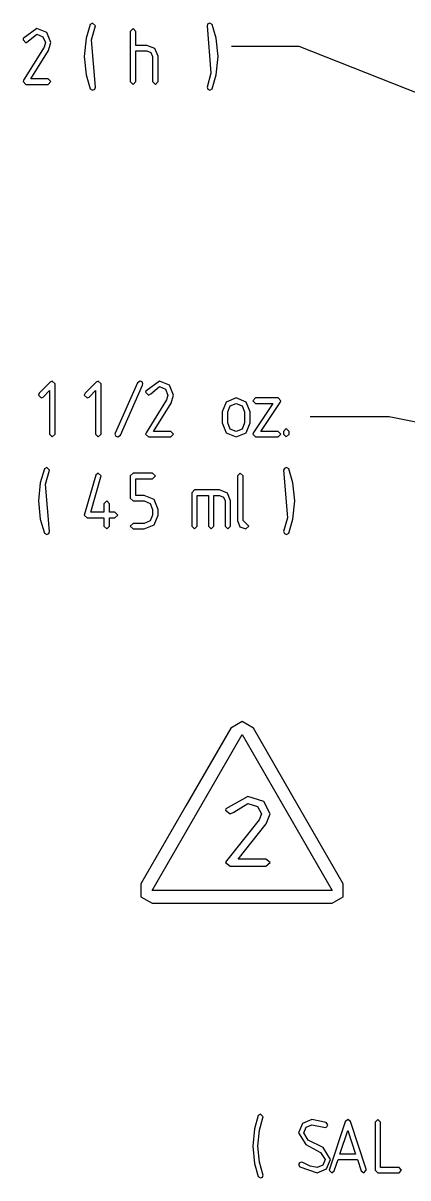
# Model space of a CAD drawing. Header units: metres. Extents: x 0 to 16.5, y 0 to 11.5.
# Drawn here: x 11.575 to 11.923, y 4.315 to 5.361 of the extents above; entities that cross this region are included whole.
import ezdxf

# ---------------------------------------------------------------- set-up
doc = ezdxf.new("R2010")
doc.units = ezdxf.units.M

msp = doc.modelspace()

# ---------------------------------------------------------------- linework, layer by layer
for points in [[(11.6366, 5.346), (11.6401, 5.3587), (11.6375, 5.3612), (11.6354, 5.36), (11.6317, 5.3474), (11.63, 5.3309), (11.6317, 5.3144), (11.6354, 5.3017), (11.6375, 5.3005), (11.6394, 5.3013), (11.6401, 5.3031), (11.6366, 5.346)], [(11.7447, 5.3157), (11.7412, 5.3031), (11.7419, 5.3013), (11.7437, 5.3005), (11.7458, 5.3017), (11.7496, 5.3144), (11.7513, 5.3309), (11.7496, 5.3474), (11.7458, 5.36), (11.7437, 5.3612), (11.7419, 5.3604), (11.7412, 5.3587), (11.7447, 5.3157)], [(11.5747, 5.3471), (11.5745, 5.346), (11.577, 5.3434), (11.5792, 5.3447), (11.5871, 5.3511), (11.5925, 5.3488), (11.5947, 5.3435), (11.5935, 5.3393), (11.5749, 5.3095), (11.5745, 5.3081), (11.577, 5.3056), (11.5972, 5.3056), (11.5997, 5.3081), (11.5972, 5.3106), (11.5815, 5.3106), (11.5974, 5.3362), (11.5997, 5.3435), (11.596, 5.3525), (11.5871, 5.3562), (11.5747, 5.3471)], [(11.6717, 5.3081), (11.6742, 5.3056), (11.6767, 5.3081), (11.6767, 5.3359), (11.6868, 5.3359), (11.6904, 5.3344), (11.6919, 5.3309), (11.6919, 5.3081), (11.6944, 5.3056), (11.6969, 5.3081), (11.6969, 5.3311), (11.694, 5.3381), (11.6868, 5.3409), (11.6767, 5.3409), (11.6767, 5.3536), (11.6742, 5.3562), (11.6717, 5.3536), (11.6717, 5.3081)], [(11.5985, 4.9886), (11.601, 4.9861), (11.6035, 4.9886), (11.6035, 5.0342), (11.601, 5.0367), (11.599, 5.0357), (11.5891, 5.0258), (11.5884, 5.024), (11.5909, 5.0215), (11.5927, 5.0223), (11.5985, 5.0281), (11.5985, 4.9886)], [(11.6401, 4.9886), (11.6426, 4.9861), (11.6452, 4.9886), (11.6452, 5.0342), (11.6426, 5.0367), (11.6406, 5.0357), (11.6308, 5.0258), (11.63, 5.024), (11.6325, 5.0215), (11.6343, 5.0223), (11.6401, 5.0281), (11.6401, 4.9886)], [(11.6586, 4.9869), (11.6604, 4.9861), (11.6627, 4.9876), (11.6828, 5.0332), (11.6831, 5.0342), (11.6823, 5.036), (11.6806, 5.0367), (11.6783, 5.0351), (11.658, 4.9896), (11.6578, 4.9886), (11.6586, 4.9869)], [(11.6858, 5.0276), (11.6856, 5.0266), (11.6881, 5.024), (11.6903, 5.0253), (11.6982, 5.0317), (11.7036, 5.0294), (11.7058, 5.0241), (11.7046, 5.0199), (11.686, 4.99), (11.6856, 4.9886), (11.6881, 4.9861), (11.7083, 4.9861), (11.7108, 4.9886), (11.7083, 4.9912), (11.6927, 4.9912), (11.7086, 5.0168), (11.7108, 5.0241), (11.7071, 5.033), (11.6982, 5.0367), (11.6858, 5.0276)], [(11.7587, 4.9898), (11.7676, 4.9861), (11.7766, 4.9898), (11.7803, 4.9988), (11.7803, 5.0088), (11.7766, 5.0178), (11.7676, 5.0215), (11.7587, 5.0178), (11.755, 5.0088), (11.755, 4.9988), (11.7587, 4.9898)], [(11.7731, 4.9933), (11.7676, 4.9912), (11.7623, 4.9933), (11.76, 4.9988), (11.76, 5.0088), (11.7623, 5.0143), (11.7676, 5.0165), (11.7731, 5.0143), (11.7753, 5.0088), (11.7753, 4.9988), (11.7731, 4.9933)], [(11.7834, 4.9901), (11.7828, 4.9886), (11.7853, 4.9861), (11.8056, 4.9861), (11.8081, 4.9886), (11.8056, 4.9912), (11.7901, 4.9912), (11.8076, 5.0174), (11.8081, 5.0189), (11.8056, 5.0215), (11.7853, 5.0215), (11.7828, 5.019), (11.7853, 5.0165), (11.8009, 5.0165), (11.7834, 4.9901)], [(11.8106, 4.9886), (11.8131, 4.9861), (11.8156, 4.9886), (11.8156, 4.9912), (11.8131, 4.9937), (11.8106, 4.9912), (11.8106, 4.9886)], [(11.5949, 4.9432), (11.5985, 4.9559), (11.5959, 4.9584), (11.5938, 4.9573), (11.59, 4.9446), (11.5884, 4.9281), (11.59, 4.9116), (11.5938, 4.8989), (11.5959, 4.8977), (11.5977, 4.8985), (11.5985, 4.9003), (11.5949, 4.9432)], [(11.6325, 4.9129), (11.6477, 4.9129), (11.6477, 4.9053), (11.6503, 4.9028), (11.6528, 4.9053), (11.6528, 4.9129), (11.6578, 4.9129), (11.6604, 4.9154), (11.6578, 4.9179), (11.6528, 4.9179), (11.6528, 4.9255), (11.6503, 4.9281), (11.6477, 4.9255), (11.6477, 4.9179), (11.6358, 4.9179), (11.645, 4.9501), (11.6452, 4.9508), (11.6426, 4.9534), (11.6403, 4.9515), (11.6301, 4.9161), (11.63, 4.9154), (11.6325, 4.9129)], [(11.6742, 4.9281), (11.6843, 4.9281), (11.6897, 4.9259), (11.6919, 4.9205), (11.6919, 4.9154), (11.6897, 4.91), (11.6843, 4.9078), (11.6742, 4.9078), (11.6717, 4.9053), (11.6742, 4.9028), (11.6843, 4.9028), (11.6933, 4.9065), (11.6969, 4.9154), (11.6969, 4.9205), (11.6933, 4.9295), (11.6843, 4.9332), (11.6767, 4.9332), (11.6767, 4.9483), (11.6919, 4.9483), (11.6944, 4.9508), (11.6919, 4.9534), (11.6742, 4.9534), (11.6717, 4.9508), (11.6717, 4.9306), (11.6742, 4.9281)], [(11.7689, 4.9104), (11.7711, 4.9048), (11.7765, 4.9028), (11.779, 4.9053), (11.7764, 4.9079), (11.7739, 4.9104), (11.7739, 4.9508), (11.7714, 4.9534), (11.7689, 4.9508), (11.7689, 4.9104)], [(11.8142, 4.9129), (11.8106, 4.9003), (11.8114, 4.8985), (11.8132, 4.8977), (11.8153, 4.8989), (11.8191, 4.9116), (11.8207, 4.9281), (11.8191, 4.9446), (11.8153, 4.9573), (11.8132, 4.9584), (11.8114, 4.9576), (11.8106, 4.9559), (11.8142, 4.9129)], [(11.7273, 4.9356), (11.7273, 4.9053), (11.7298, 4.9028), (11.7324, 4.9053), (11.7324, 4.9332), (11.7425, 4.9332), (11.7425, 4.9053), (11.745, 4.9028), (11.7475, 4.9053), (11.7475, 4.9332), (11.7526, 4.9332), (11.7561, 4.9316), (11.7576, 4.9281), (11.7576, 4.9053), (11.7601, 4.9028), (11.7626, 4.9053), (11.7626, 4.9281), (11.7597, 4.9353), (11.7525, 4.9382), (11.7298, 4.9382), (11.7273, 4.9356)], [(11.773, 4.7283), (11.773, 4.7283), (11.7628, 4.7223), (11.7221, 4.6517), (11.6813, 4.5812), (11.6813, 4.5694), (11.6915, 4.5635), (11.773, 4.5635), (11.8545, 4.5635), (11.8647, 4.5694), (11.8647, 4.5812), (11.8239, 4.6517), (11.7832, 4.7223), (11.773, 4.7283), (11.773, 4.7283)], [(11.773, 4.7165), (11.8138, 4.6459), (11.8545, 4.5752), (11.773, 4.5752), (11.6915, 4.5752), (11.7322, 4.6459), (11.773, 4.7165)], [(11.7584, 4.649), (11.758, 4.6478), (11.7621, 4.6445), (11.7656, 4.6461), (11.7783, 4.6541), (11.7869, 4.6513), (11.7905, 4.6446), (11.7885, 4.6393), (11.7588, 4.6021), (11.758, 4.6004), (11.7621, 4.5972), (11.7945, 4.5972), (11.7986, 4.6004), (11.7945, 4.6035), (11.7694, 4.6035), (11.7949, 4.6355), (11.7986, 4.6446), (11.7926, 4.6558), (11.7783, 4.6604), (11.7584, 4.649)], [(11.7887, 4.3579), (11.7919, 4.369), (11.7922, 4.3699), (11.7897, 4.3723), (11.7877, 4.3712), (11.7841, 4.3591), (11.7826, 4.3435), (11.7841, 4.3278), (11.7877, 4.3158), (11.7897, 4.3147), (11.7914, 4.3154), (11.7922, 4.3171), (11.7919, 4.318), (11.7887, 4.329), (11.7873, 4.3435), (11.7887, 4.3579)], [(11.8464, 4.3421), (11.833, 4.349), (11.829, 4.3555), (11.8311, 4.3606), (11.8362, 4.3627), (11.8472, 4.3605), (11.8482, 4.3603), (11.8499, 4.3609), (11.8507, 4.3627), (11.8492, 4.3649), (11.8362, 4.3675), (11.8277, 4.364), (11.8242, 4.3555), (11.8307, 4.3448), (11.8442, 4.3378), (11.8483, 4.3314), (11.8462, 4.3263), (11.841, 4.3242), (11.8346, 4.3252), (11.828, 4.3286), (11.8266, 4.329), (11.825, 4.3283), (11.8242, 4.3267), (11.8253, 4.3247), (11.841, 4.3194), (11.8496, 4.323), (11.8531, 4.3314), (11.8464, 4.3421)], [(11.8855, 4.3226), (11.8712, 4.3657), (11.8688, 4.3675), (11.8664, 4.3656), (11.8521, 4.3226), (11.852, 4.3218), (11.8544, 4.3194), (11.8566, 4.3211), (11.86, 4.3314), (11.8776, 4.3314), (11.881, 4.3211), (11.8832, 4.3194), (11.8856, 4.3218), (11.8855, 4.3226)], [(11.8937, 4.3218), (11.8961, 4.3194), (11.9153, 4.3194), (11.9176, 4.3218), (11.9153, 4.3242), (11.8984, 4.3242), (11.8984, 4.3651), (11.8961, 4.3675), (11.8937, 4.3651), (11.8937, 4.3218)], [(11.8759, 4.3362), (11.8617, 4.3362), (11.8688, 4.3577), (11.8759, 4.3362)]]:
    msp.add_lwpolyline(points, close=True)
for points in [[(12.1054, 5.2292), (11.8248, 5.3401), (11.7633, 5.3401)], [(12.1115, 4.9633), (11.9064, 5.0044), (11.8348, 5.0044)]]:
    msp.add_lwpolyline(points)

doc.saveas('drawing.dxf')
